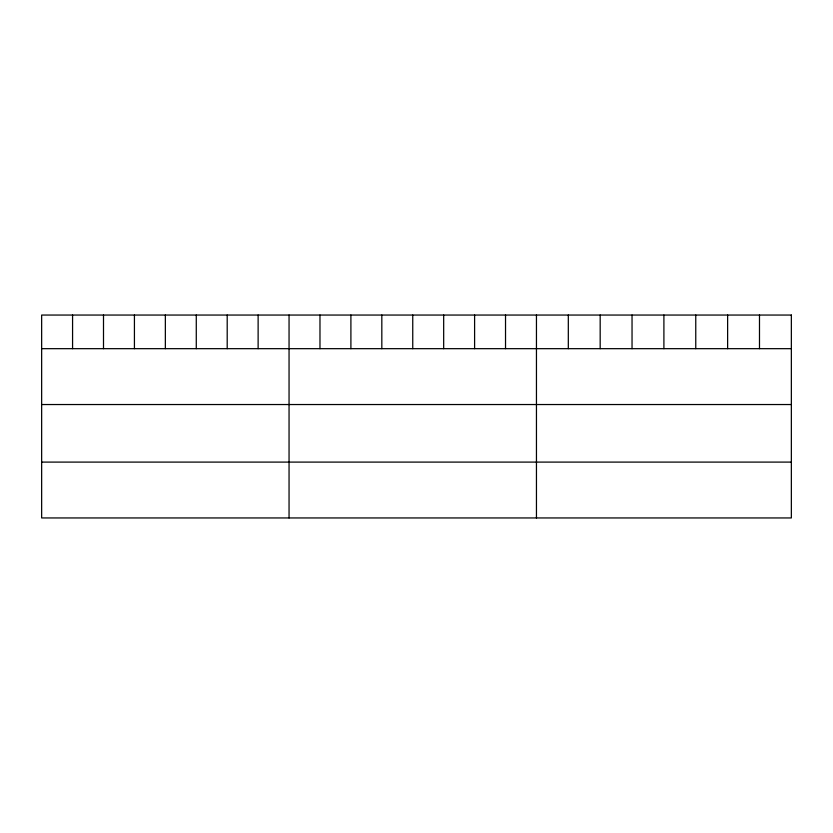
<?xml version="1.0" encoding="UTF-8"?>
<svg xmlns="http://www.w3.org/2000/svg" width="833" height="833" viewBox="0 0 833 833"><rect width="100%" height="100%" fill="white"/><g stroke="black" fill="none" stroke-linecap="round" stroke-linejoin="round"><path stroke-width="1.25" d="M41.65 348.673L791.35 348.673M41.65 404.536L791.35 404.536M41.65 462.096L791.35 462.096M759.488 315.051L759.488 348.673M727.625 315.051L727.625 348.673M695.763 315.051L695.763 348.673M663.901 315.051L663.901 348.673M632.039 315.051L632.039 348.673M600.177 315.051L600.177 348.673M568.314 315.051L568.314 348.673M536.452 315.051L536.452 517.949M505.527 315.051L505.527 348.673M474.602 315.051L474.602 348.673M443.677 315.051L443.677 348.673M412.751 315.051L412.751 348.673M381.826 315.051L381.826 348.673M350.901 315.051L350.901 348.673M319.976 315.051L319.976 348.673M289.051 315.051L289.051 517.949M258.126 315.051L258.126 348.673M227.201 315.051L227.201 348.673M196.276 315.051L196.276 348.673M165.351 315.051L165.351 348.673M134.425 315.051L134.425 348.673M103.5 315.051L103.5 348.673M72.575 315.051L72.575 348.673M791.35 315.051L41.65 315.051L41.65 517.949L791.35 517.949L791.35 315.051"/></g></svg>
